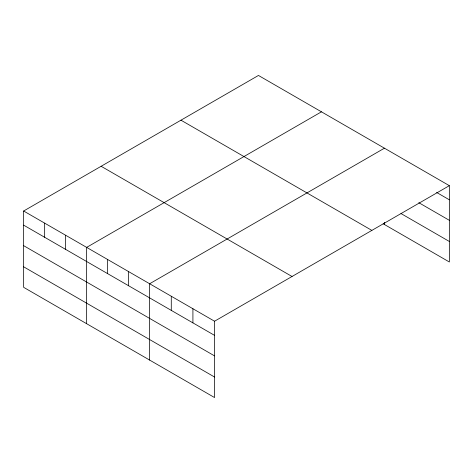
<?xml version="1.0" encoding="UTF-8"?>
<svg xmlns="http://www.w3.org/2000/svg" width="473" height="473" viewBox="0 0 473 473"><rect width="100%" height="100%" fill="white"/><g stroke="black" fill="none" stroke-linecap="round" stroke-linejoin="round"><path stroke-width="0.71" d="M449.35 185.664L258.453 75.449L23.65 211.011L23.65 287.336L214.547 397.551L214.547 321.226L449.35 185.664L449.35 261.989L383.171 223.782M321.451 111.823L86.648 247.385L86.648 323.709M384.443 148.191L149.639 283.753L149.639 360.077M436.626 192.452L449.35 199.801M418.806 202.686L449.35 220.323M400.992 213.548L449.35 241.466M180.97 120.183L371.867 230.398M101.133 166.277L292.03 276.492M23.65 211.011L214.547 321.226M23.65 225.148L214.547 335.363M23.65 245.67L214.547 355.885M23.65 266.813L214.547 377.028M384.443 222.316L384.443 224.515M192.913 308.733L192.913 322.876M171.279 296.246L171.279 310.383M128.644 271.632L128.644 285.769M107.643 259.506L107.643 273.642M65.646 235.258L65.646 249.395M44.651 223.138L44.651 237.275"/></g></svg>
